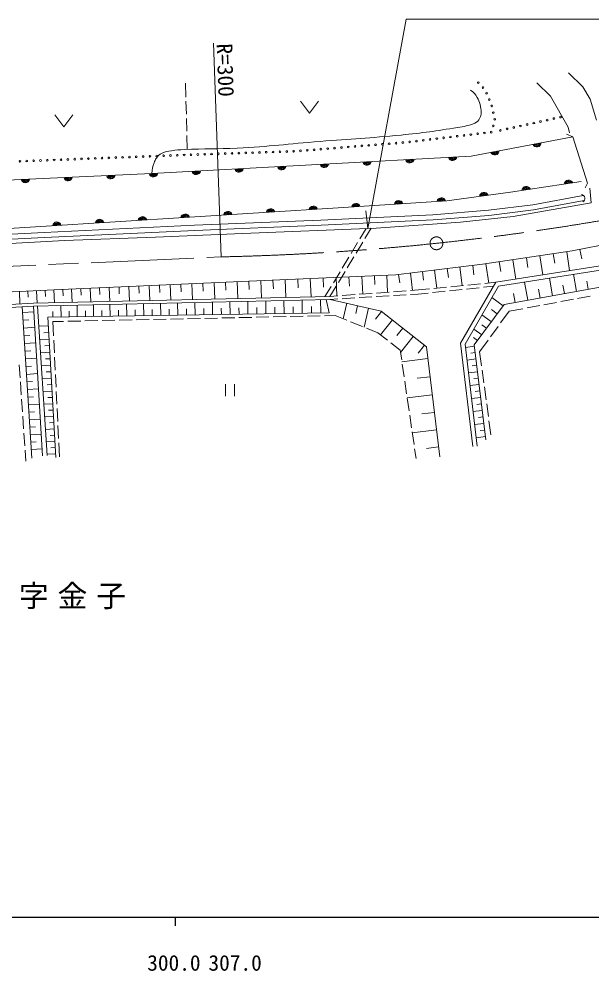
# Model space of a CAD drawing. Units: millimetres, scale not verified. Extents: x 40000 to 680000, y 20000 to 380000.
# Drawn here: x 349752 to 416694, y 198715 to 310000 of the extents above; entities that cross this region are included whole.
import ezdxf
from ezdxf.enums import TextEntityAlignment as Align

# ---------------------------------------------------------------- set-up
doc = ezdxf.new("R2010")
doc.units = ezdxf.units.MM
doc.header["$LTSCALE"] = 1000
doc.linetypes.add('CHAIN', pattern=[18.5, 12, -1.5, 3.5, -1.5])
for name, color, linetype, lineweight in [('M-BMK', 2, 'CHAIN', 13), ('M-STR-HTXT', 7, 'Continuous', 13), ('M-TTL-BAND', 7, 'Continuous', 25), ('M-WORK', 1, 'Continuous', 13)]:
    doc.layers.add(name, color=color, linetype=linetype, lineweight=lineweight)
doc.layers.add('M-BMK-HTXT', color=7, linetype='Continuous')
doc.styles.add('ＭＳ ゴシック', font='')
doc.styles.get('ＭＳ ゴシック').set_extended_font_data('MS Gothic')

msp = doc.modelspace()

# ---------------------------------------------------------------- linework, layer by layer
at = {"layer": 'M-BMK'}
msp.add_line((265788, 277376), (373369, 282198), dxfattribs=at)
msp.add_circle((398522, 283784), 750, dxfattribs=at)
msp.add_arc((367083, 582132), 300000, 271.20071, 284.2488, dxfattribs=at)
at = {"layer": 'M-STR-HTXT'}
for p, q in [((373369, 282198), (372471, 307181)), ((390500, 285500), (390271, 287575))]:
    msp.add_line(p, q, dxfattribs=at)
msp.add_lwpolyline([(390500, 285500), (395000, 310000), (423750, 310000)], dxfattribs=at)
at = {"layer": 'M-TTL-BAND'}
for p, q in [((40000, 205000), (579000, 205000)), ((368000, 205000), (368000, 204000))]:
    msp.add_line(p, q, dxfattribs=at)
at = {"layer": 'M-WORK'}
for p, q in [((413964, 303709), (415616, 302057)), ((369245, 300882), (369200, 302505)), ((410261, 302537), (411860, 300992)), ((415616, 302057), (416468, 300646)), ((411860, 300992), (413911, 297342)), ((416468, 300646), (417241, 298168)), ((369300, 298882), (369258, 300382)), ((382645, 300413), (383695, 299013)), ((383695, 299013), (384745, 300413)), ((353918, 298794), (354968, 297394)), ((354968, 297394), (356018, 298794)), ((369355, 296883), (369313, 298383)), ((413911, 297342), (414071, 296703)), ((369413, 294760), (369368, 296383)), ((413717, 296530), (414468, 296248)), ((414468, 296248), (416173, 290829)), ((416173, 290829), (415906, 290278)), ((409792, 288280), (415679, 289359)), ((416585, 288528), (416452, 290233)), ((404597, 287641), (409792, 288280)), ((407501, 286930), (416585, 288528)), ((409883, 287687), (415787, 288769)), ((385016, 286482), (398083, 287122)), ((398083, 287122), (404597, 287641)), ((404657, 287044), (409883, 287687)), ((370270, 285883), (385016, 286482)), ((385043, 285883), (398122, 286523)), ((391463, 285571), (401320, 286237)), ((398122, 286523), (404657, 287044)), ((401320, 286237), (407501, 286930)), ((335344, 284191), (352687, 285044)), ((352687, 285044), (370270, 285883)), ((352716, 284444), (370297, 285283)), ((365701, 284506), (375851, 284932)), ((370297, 285283), (385043, 285883)), ((375851, 284932), (391463, 285571)), ((389576, 284319), (390302, 285524)), ((390162, 284343), (390888, 285548)), ((335374, 283592), (352716, 284444)), ((338288, 283160), (355072, 284106)), ((355072, 284106), (365701, 284506)), ((388544, 282606), (389318, 283891)), ((389131, 282630), (389905, 283915)), ((414369, 282887), (421842, 284366)), ((403899, 281329), (414369, 282887)), ((413743, 282794), (414071, 280592)), ((415276, 283074), (415500, 281983)), ((387513, 280893), (388287, 282177)), ((388099, 280917), (388873, 282201)), ((405445, 279220), (424167, 282197)), ((405759, 278764), (424246, 281703)), ((405871, 281622), (406039, 280498)), ((406424, 276621), (437274, 282215)), ((407445, 281857), (407782, 279592)), ((409031, 282093), (409199, 280960)), ((410616, 282329), (410949, 280095)), ((412180, 282561), (412346, 281445)), ((386481, 279179), (387255, 280464)), ((387067, 279203), (387841, 280488)), ((393789, 280090), (403899, 281329)), ((396898, 280471), (397022, 279461)), ((398312, 280644), (398570, 278541)), ((399785, 280825), (399914, 279773)), ((401257, 281005), (401523, 278832)), ((402778, 281191), (402911, 280105)), ((404298, 281388), (404632, 279140)), ((374808, 279291), (393789, 280090)), ((376612, 279367), (376654, 278376)), ((378000, 279425), (378086, 277389)), ((379425, 279485), (379468, 278467)), ((380851, 279545), (380939, 277454)), ((382315, 279607), (382359, 278561)), ((383779, 279669), (383870, 277520)), ((385283, 279732), (385328, 278658)), ((386787, 279795), (386878, 277629)), ((388304, 279859), (388349, 278776)), ((389820, 279923), (389908, 277851)), ((391271, 279984), (391314, 278948)), ((392721, 280045), (392805, 278063)), ((394106, 280129), (394227, 279145)), ((395485, 280298), (395732, 278278)), ((412091, 277648), (411717, 279711)), ((414894, 278157), (414531, 280158)), ((416254, 278403), (416078, 279375)), ((336485, 277493), (354667, 278372)), ((351798, 278233), (351868, 276794)), ((352805, 278282), (352840, 277562)), ((353813, 278330), (353885, 276840)), ((354667, 278372), (374808, 279291)), ((354856, 278380), (354890, 277635)), ((355899, 278428), (355970, 276887)), ((356978, 278477), (357013, 277707)), ((358056, 278526), (358129, 276936)), ((359170, 278577), (359206, 277782)), ((360283, 278628), (360358, 276987)), ((361432, 278680), (361469, 277860)), ((362581, 278733), (362658, 277039)), ((363766, 278787), (363805, 277940)), ((364952, 278841), (365032, 277093)), ((366176, 278897), (366216, 278023)), ((367400, 278953), (367482, 277148)), ((368663, 279010), (368704, 278108)), ((369926, 279068), (370011, 277206)), ((371230, 279128), (371272, 278196)), ((372533, 279187), (372621, 277265)), ((373879, 279248), (373923, 278287)), ((375224, 279308), (375308, 277326)), ((385497, 277546), (386223, 278751)), ((386084, 277570), (386809, 278775)), ((393503, 278114), (394999, 278224)), ((395497, 278261), (396434, 278330)), ((396434, 278330), (397705, 278455)), ((398203, 278504), (399695, 278652)), ((400044, 278232), (401535, 278387)), ((400193, 278701), (401686, 278848)), ((401351, 272107), (405445, 279220)), ((401867, 272001), (405759, 278764)), ((402033, 278439), (403525, 278595)), ((402183, 278898), (403676, 279045)), ((404022, 278647), (405185, 278769)), ((404173, 279094), (405445, 279220)), ((409203, 277125), (408818, 279250)), ((410647, 277387), (410460, 278418)), ((413492, 277902), (413311, 278903)), ((349788, 278136), (349858, 276700)), ((350793, 278184), (350828, 277467)), ((351437, 276784), (386084, 277570)), ((351451, 276435), (386092, 277220)), ((382849, 275621), (382824, 277146)), ((385004, 275656), (384979, 277195)), ((385656, 277210), (386004, 275672)), ((386084, 277570), (387020, 277639)), ((386092, 277220), (387001, 277276)), ((386092, 277220), (392078, 275852)), ((387500, 277306), (388997, 277398)), ((387519, 277676), (389015, 277785)), ((389496, 277428), (390993, 277520)), ((389513, 277822), (391009, 277932)), ((391492, 277550), (392989, 277642)), ((391508, 277968), (393004, 278078)), ((393488, 277672), (394986, 277764)), ((395485, 277794), (396394, 277850)), ((396394, 277850), (397557, 277972)), ((398054, 278024), (399546, 278180)), ((406306, 276460), (404991, 277429)), ((407716, 276855), (407523, 277918)), ((413055, 276965), (414529, 277240)), ((415021, 277332), (416495, 277608)), ((321213, 275173), (351437, 276784)), ((321232, 274823), (351451, 276435)), ((351264, 258669), (350134, 276364)), ((351451, 276435), (352490, 258935)), ((353022, 258975), (351902, 276445)), ((354657, 275164), (354635, 276507)), ((356553, 275195), (356531, 276550)), ((358467, 275226), (358445, 276593)), ((360399, 275257), (360376, 276637)), ((362348, 275289), (362325, 276681)), ((363331, 275305), (363320, 276007)), ((364315, 275321), (364292, 276726)), ((365307, 275337), (365296, 276046)), ((366300, 275353), (366277, 276771)), ((367301, 275369), (367290, 276085)), ((368303, 275385), (368280, 276816)), ((369314, 275402), (369302, 276124)), ((370325, 275418), (370301, 276862)), ((371345, 275435), (371333, 276163)), ((372365, 275451), (372341, 276908)), ((373394, 275468), (373382, 276203)), ((374423, 275485), (374400, 276955)), ((375462, 275501), (375450, 276243)), ((376501, 275518), (376477, 277002)), ((377549, 275535), (377537, 276284)), ((378598, 275552), (378574, 277050)), ((379656, 275569), (379643, 276325)), ((380714, 275586), (380689, 277098)), ((381781, 275604), (381769, 276366)), ((383926, 275638), (383914, 276408)), ((388042, 276774), (387628, 274962)), ((389311, 276484), (389104, 275578)), ((390580, 276194), (390073, 273978)), ((402947, 271905), (406424, 276621)), ((405627, 275540), (404970, 276025)), ((407002, 275834), (408631, 276139)), ((409123, 276230), (410597, 276506)), ((411089, 276598), (412563, 276873)), ((350176, 275704), (351489, 275788)), ((386004, 275672), (353102, 275139)), ((353102, 275139), (354061, 258735)), ((353717, 275149), (353706, 275820)), ((355605, 275180), (355594, 275857)), ((357510, 275211), (357499, 275894)), ((359433, 275242), (359422, 275932)), ((361373, 275273), (361362, 275969)), ((365450, 274879), (366950, 274911)), ((367450, 274922), (368949, 274954)), ((369449, 274964), (370949, 274997)), ((371449, 275007), (372948, 275040)), ((373448, 275050), (374948, 275082)), ((375448, 275093), (376948, 275125)), ((377447, 275136), (378947, 275168)), ((379447, 275179), (380947, 275211)), ((381447, 275222), (382946, 275254)), ((383446, 275265), (384946, 275297)), ((385446, 275308), (386702, 275335)), ((386702, 275335), (388033, 274799)), ((392121, 275818), (391417, 274925)), ((392078, 275852), (397353, 271696)), ((404949, 274620), (403843, 275435)), ((406015, 274470), (407002, 275834)), ((350234, 274791), (350887, 274833)), ((350292, 273877), (351598, 273961)), ((353161, 274141), (352054, 274076)), ((353696, 274626), (354953, 274653)), ((353779, 272957), (353696, 274626)), ((355452, 274664), (356952, 274696)), ((357452, 274707), (358952, 274739)), ((359452, 274750), (360951, 274782)), ((361451, 274793), (362951, 274825)), ((363451, 274836), (364950, 274868)), ((388497, 274612), (389889, 274052)), ((390352, 273866), (391684, 273330)), ((393371, 274833), (391994, 273086)), ((394594, 273870), (393906, 272996)), ((404378, 273846), (403826, 274254)), ((404844, 272849), (405723, 274064)), ((350350, 272969), (350999, 273011)), ((353206, 273366), (352653, 273334)), ((391684, 273330), (392793, 272459)), ((395817, 272906), (394332, 271021)), ((403328, 272422), (402863, 272764)), ((403808, 273072), (402878, 273758)), ((350408, 272062), (351705, 272145)), ((353251, 272591), (352153, 272527)), ((353296, 271823), (352747, 271791)), ((353877, 270959), (353803, 272457)), ((393186, 272150), (394295, 271279)), ((397136, 271866), (396394, 270924)), ((397353, 271696), (398911, 258828)), ((402767, 260013), (401351, 272107)), ((403264, 260072), (401867, 272001)), ((402968, 271739), (401913, 271610)), ((404306, 260796), (402947, 271905)), ((403565, 271079), (404551, 272443)), ((350466, 271160), (351111, 271201)), ((353341, 271054), (352252, 270990)), ((353976, 268961), (353902, 270460)), ((394295, 271279), (394460, 270140)), ((403058, 271001), (402530, 270937)), ((403785, 269464), (403565, 271079)), ((349780, 269566), (349881, 268070)), ((350524, 270257), (351813, 270340)), ((350581, 269361), (351221, 269402)), ((353430, 269529), (352350, 269466)), ((353386, 270292), (352841, 270260)), ((397522, 270302), (394490, 269935)), ((394532, 269645), (394749, 268161)), ((403148, 270263), (402086, 270133)), ((403239, 269519), (402708, 269454)), ((350638, 268464), (351919, 268546)), ((353475, 268773), (352934, 268741)), ((354075, 266964), (354001, 268462)), ((403330, 268775), (402260, 268644)), ((404055, 267482), (403853, 268968)), ((349915, 267571), (350016, 266074)), ((350695, 267574), (351332, 267614)), ((353519, 268016), (352447, 267953)), ((353563, 267265), (353027, 267234)), ((373884, 267309), (373884, 265909)), ((374934, 265909), (374934, 267309)), ((394821, 267666), (395037, 266182)), ((397779, 268180), (396263, 267997)), ((403513, 267277), (402436, 267145)), ((403422, 268026), (402887, 267961)), ((350752, 266683), (352025, 266764)), ((353607, 266515), (352543, 266453)), ((354173, 264966), (354099, 266464)), ((398036, 266058), (395106, 265704)), ((403606, 266523), (403067, 266457)), ((404326, 265500), (404123, 266987)), ((350050, 265575), (350151, 264079)), ((350809, 265797), (351441, 265838)), ((350865, 264912), (352130, 264993)), ((353694, 265026), (352638, 264964)), ((353650, 265770), (353118, 265739)), ((395109, 265687), (395325, 264203)), ((403698, 265768), (402612, 265635)), ((403791, 265008), (403248, 264942)), ((404596, 263519), (404393, 265005)), ((350921, 264032), (351550, 264073)), ((353737, 264287), (353209, 264256)), ((354272, 262969), (354198, 264467)), ((398284, 264008), (396819, 263831)), ((403884, 264249), (402790, 264115)), ((350185, 263580), (350286, 262083)), ((350978, 263153), (352234, 263233)), ((353780, 263548), (352733, 263487)), ((353823, 262815), (353299, 262785)), ((395397, 263708), (395613, 262223)), ((404071, 262718), (402970, 262583)), ((403977, 263483), (403431, 263416)), ((404884, 261408), (404663, 263023)), ((350320, 261584), (350421, 260088)), ((351034, 262278), (351658, 262318)), ((353866, 262082), (352827, 262022)), ((354371, 260971), (354297, 262469)), ((395685, 261729), (395902, 260244)), ((398532, 261958), (395702, 261615)), ((404165, 261947), (403615, 261880)), ((351089, 261404), (352338, 261484)), ((351145, 260535), (351765, 260575)), ((353951, 260628), (352920, 260568)), ((353908, 261355), (353389, 261325)), ((354478, 258802), (354395, 260472)), ((404259, 261177), (403150, 261041)), ((350455, 259589), (350542, 258309)), ((351200, 259667), (352442, 259746)), ((353993, 259907), (353478, 259877)), ((395974, 259750), (396139, 258611)), ((398772, 259977), (397357, 259805)), ((354035, 259186), (353013, 259126))]:
    msp.add_line(p, q, dxfattribs=at)
for points in [[(294043, 288654), (365268, 291931), (402574, 293976), (414468, 296248)], [(415435, 290994), (407163, 289755), (399730, 288756), (387023, 287917), (343558, 285220), (294812, 282899)]]:
    msp.add_lwpolyline(points, dxfattribs=at)
for centre in [(403410, 302568), (403960, 301987), (404382, 301321), (404703, 300589), (404979, 299841), (405157, 299061), (405336, 298281), (411463, 298189), (412244, 298362), (413025, 298535), (405170, 297511), (406776, 297153), (407557, 297326), (408338, 297499), (409120, 297671), (409901, 297844), (410682, 298017), (397774, 295922), (398568, 296016), (399363, 296111), (400157, 296206), (400952, 296300), (401746, 296395), (402540, 296489), (403335, 296584), (404129, 296678), (404923, 296773), (405995, 296980), (385824, 294849), (386621, 294913), (387418, 294977), (388216, 295041), (389013, 295106), (389811, 295170), (390608, 295234), (391406, 295298), (392203, 295362), (393000, 295426), (393798, 295491), (394595, 295555), (395391, 295638), (396185, 295733), (396980, 295827), (358651, 293709), (359450, 293740), (360250, 293771), (361049, 293802), (361849, 293832), (362648, 293863), (363447, 293894), (364247, 293924), (365046, 293955), (365846, 293986), (366645, 294017), (367444, 294047), (368244, 294078), (369043, 294109), (369843, 294137), (370642, 294163), (371442, 294190), (372241, 294216), (373041, 294243), (373841, 294270), (374640, 294296), (375440, 294323), (376239, 294349), (377039, 294376), (377838, 294402), (378638, 294429), (379437, 294455), (380237, 294482), (381037, 294508), (381836, 294535), (382634, 294592), (383431, 294656), (384229, 294720), (385026, 294785), (349857, 293371), (350657, 293402), (351456, 293433), (352256, 293464), (353055, 293494), (353854, 293525), (354654, 293556), (355453, 293586), (356253, 293617), (357052, 293648), (357852, 293679)]:
    msp.add_circle(centre, 100, dxfattribs=at)
for centre, radius, start, end in [((410251, 295557), 512, 203.49588, 358.13512), ((410251, 295557), 410, 206.74118, 354.88982), ((410251, 295557), 308, 212.27563, 349.35537), ((410251, 295557), 205, 224.09889, 337.53211), ((400409, 293970), 512, 195.81753, 350.45677), ((400409, 293970), 410, 199.06283, 347.21147), ((400409, 293970), 308, 204.59728, 341.67702), ((400409, 293970), 205, 216.42054, 329.85376), ((405340, 294619), 512, 203.49588, 358.13512), ((405340, 294619), 410, 206.74118, 354.88982), ((405340, 294619), 308, 212.27563, 349.35537), ((405340, 294619), 205, 224.09889, 337.53211), ((380439, 292875), 512, 195.81753, 350.45677), ((380439, 292875), 410, 199.06283, 347.21147), ((380439, 292875), 308, 204.59728, 341.67702), ((380439, 292875), 205, 216.42054, 329.85376), ((385431, 293149), 512, 195.81753, 350.45677), ((385431, 293149), 410, 199.06283, 347.21147), ((385431, 293149), 308, 204.59728, 341.67702), ((385431, 293149), 205, 216.42054, 329.85376), ((390424, 293422), 512, 195.81753, 350.45677), ((390424, 293422), 410, 199.06283, 347.21147), ((390424, 293422), 308, 204.59728, 341.67702), ((390424, 293422), 205, 216.42054, 329.85376), ((395416, 293696), 512, 195.81753, 350.45677), ((395416, 293696), 410, 199.06283, 347.21147), ((395416, 293696), 308, 204.59728, 341.67702), ((395416, 293696), 205, 216.42054, 329.85376), ((360468, 291823), 512, 195.3145, 349.95373), ((360468, 291823), 410, 198.55979, 346.70843), ((360468, 291823), 308, 204.09424, 341.17399), ((360468, 291823), 205, 215.9175, 329.35073), ((365461, 292054), 512, 195.81753, 350.45677), ((365461, 292054), 410, 199.06283, 347.21147), ((365461, 292054), 308, 204.59728, 341.67702), ((365461, 292054), 205, 216.42054, 329.85376), ((370454, 292328), 512, 195.81753, 350.45677), ((370454, 292328), 410, 199.06283, 347.21147), ((370454, 292328), 308, 204.59728, 341.67702), ((370454, 292328), 205, 216.42054, 329.85376), ((375446, 292601), 512, 195.81753, 350.45677), ((375446, 292601), 410, 199.06283, 347.21147), ((375446, 292601), 308, 204.59728, 341.67702), ((375446, 292601), 205, 216.42054, 329.85376), ((350478, 291363), 512, 195.3145, 349.95373), ((350478, 291363), 410, 198.55979, 346.70843), ((350478, 291363), 308, 204.09424, 341.17399), ((350478, 291363), 205, 215.9175, 329.35073), ((355473, 291593), 512, 195.3145, 349.95373), ((355473, 291593), 410, 198.55979, 346.70843), ((355473, 291593), 308, 204.09424, 341.17399), ((355473, 291593), 205, 215.9175, 329.35073), ((413968, 290661), 512, 21.19761, 175.83685), ((413968, 290661), 410, 24.44291, 172.59155), ((413968, 290661), 308, 29.97736, 167.0571), ((413968, 290661), 205, 41.80062, 155.23384), ((404070, 289226), 512, 20.33555, 174.97478), ((404070, 289226), 410, 23.58085, 171.72949), ((404070, 289226), 308, 29.11529, 166.19504), ((404070, 289226), 205, 40.93856, 154.37178), ((409023, 289920), 512, 21.19761, 175.83685), ((409023, 289920), 410, 24.44291, 172.59155), ((409023, 289920), 308, 29.97736, 167.0571), ((409023, 289920), 205, 41.80062, 155.23384), ((415405, 289023), 466, 299.66899, 82.95087), ((389125, 287943), 512, 16.45858, 171.09781), ((389125, 287943), 410, 19.70388, 167.85252), ((389125, 287943), 308, 25.23833, 162.31807), ((394114, 288273), 512, 16.45858, 171.09781), ((394114, 288273), 410, 19.70388, 167.85252), ((394114, 288273), 308, 25.23833, 162.31807), ((394114, 288273), 205, 37.06159, 150.49481), ((399103, 288602), 512, 16.45858, 171.09781), ((399103, 288602), 410, 19.70388, 167.85252), ((399103, 288602), 308, 25.23833, 162.31807), ((399103, 288602), 205, 37.06159, 150.49481), ((369163, 286696), 512, 16.23157, 170.87081), ((374154, 287006), 512, 16.23157, 170.87081), ((374154, 287006), 410, 19.47687, 167.62551), ((374154, 287006), 308, 25.01132, 162.09106), ((374154, 287006), 205, 36.83458, 150.2678), ((379144, 287315), 512, 16.23157, 170.87081), ((379144, 287315), 410, 19.47687, 167.62551), ((379144, 287315), 308, 25.01132, 162.09106), ((379144, 287315), 205, 36.83458, 150.2678), ((384134, 287625), 512, 16.23157, 170.87081), ((384134, 287625), 410, 19.47687, 167.62551), ((384134, 287625), 308, 25.01132, 162.09106), ((384134, 287625), 205, 36.83458, 150.2678), ((389125, 287943), 205, 37.06159, 150.49481), ((354192, 285767), 512, 16.23157, 170.87081), ((354192, 285767), 410, 19.47687, 167.62551), ((354192, 285767), 308, 25.01132, 162.09106), ((359182, 286077), 512, 16.23157, 170.87081), ((359182, 286077), 410, 19.47687, 167.62551), ((359182, 286077), 308, 25.01132, 162.09106), ((359182, 286077), 205, 36.83458, 150.2678), ((364173, 286386), 512, 16.23157, 170.87081), ((364173, 286386), 410, 19.47687, 167.62551), ((364173, 286386), 308, 25.01132, 162.09106), ((364173, 286386), 205, 36.83458, 150.2678), ((369163, 286696), 410, 19.47687, 167.62551), ((369163, 286696), 308, 25.01132, 162.09106), ((369163, 286696), 205, 36.83458, 150.2678), ((354192, 285767), 205, 36.83458, 150.2678)]:
    msp.add_arc(centre, radius, start, end, dxfattribs=at)
msp.add_open_spline([(365268, 291931), (365350, 292510), (365353, 292720), (365539, 293186), (365627, 293409), (365659, 293548), (365799, 293743), (366000, 294022), (366151, 294176), (366462, 294323), (366860, 294511), (367116, 294545), (367551, 294607), (368135, 294691), (368466, 294707), (369055, 294737), (371474, 294862), (372834, 294799), (375254, 294915), (379042, 295097), (381152, 295394), (384933, 295696), (388623, 295991), (390698, 296075), (394382, 296442), (396973, 296701), (398422, 296893), (400989, 297330), (401783, 297466), (402261, 297478), (402995, 297810), (403304, 297949), (403430, 298138), (403599, 298432), (403727, 298653), (403735, 298815), (403741, 299071), (403751, 299435), (403718, 299645), (403617, 299994), (403519, 300332), (403454, 300524), (403280, 300829), (403055, 301222), (402892, 301353), (402516, 301699)], degree=3, knots=[0, 0, 0, 0, 1, 1, 1, 2, 2, 2, 3, 3, 3, 4, 4, 4, 5, 5, 5, 6, 6, 6, 7, 7, 7, 8, 8, 8, 9, 9, 9, 10, 10, 10, 11, 11, 11, 12, 12, 12, 13, 13, 13, 14, 14, 14, 15, 15, 15, 15], dxfattribs=at)

# ---------------------------------------------------------------- texts
at = {"layer": 'M-BMK-HTXT', "insert": (356499, 242429), "char_height": 2566, "attachment_point": 5, "style": 'ＭＳ ゴシック'}
msp.add_mtext('\\T1.29;字金子', dxfattribs=at)
at = {"layer": 'M-STR-HTXT', "style": 'ＭＳ ゴシック'}
msp.add_text('R=300', height=1833, rotation=272.059, dxfattribs=at).set_placement((373758, 307143), align=Align.MIDDLE_LEFT)
at = {"layer": 'M-TTL-BAND', "style": 'ＭＳ ゴシック'}
for s, p in [('300.0', (367844, 198195)), ('307.0', (375000, 198195))]:
    msp.add_text(s, height=1833, dxfattribs=at).set_placement(p, align=Align.BOTTOM_CENTER)

doc.saveas('drawing.dxf')
